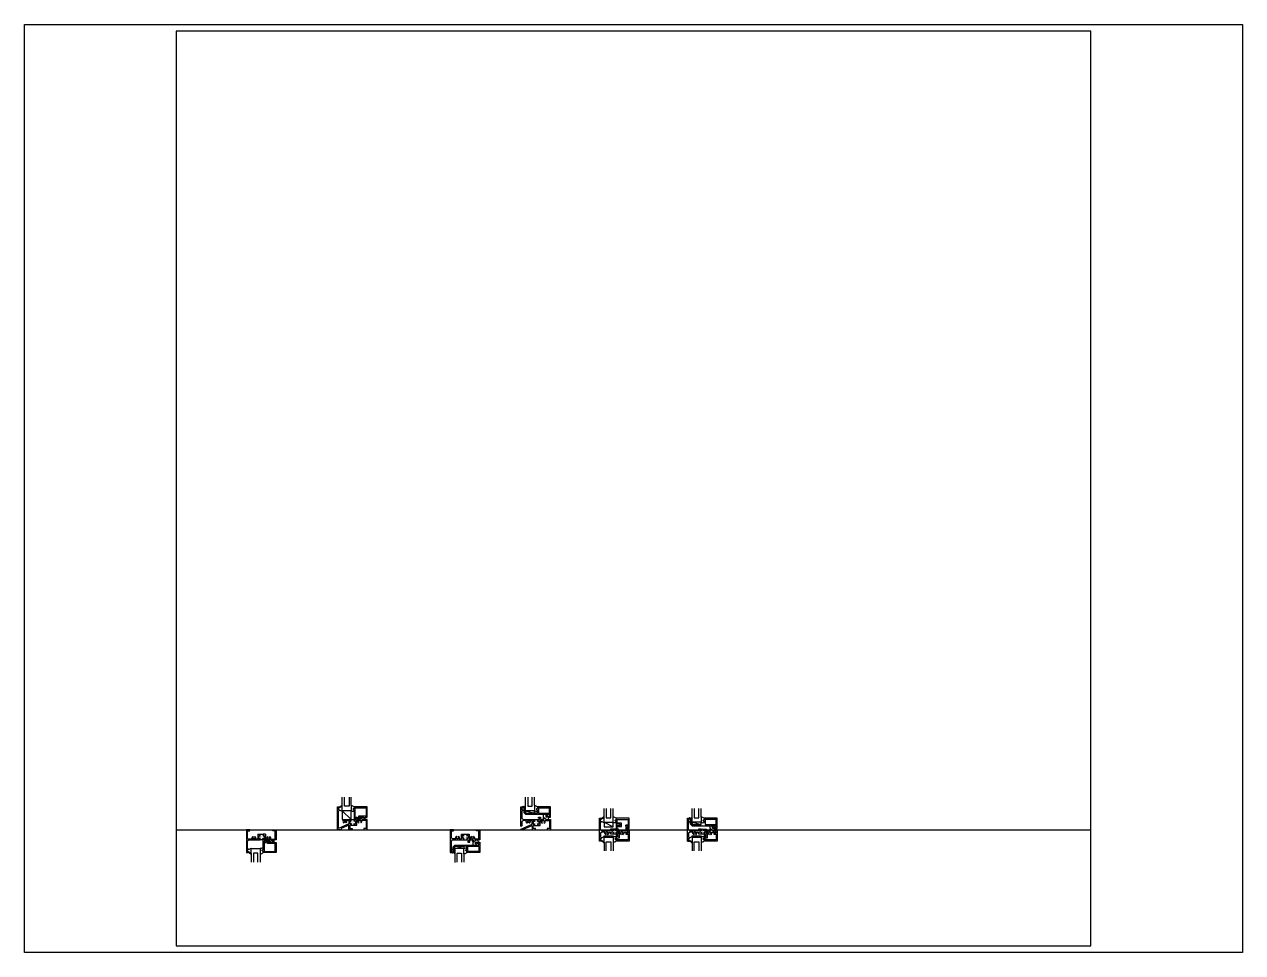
# Paper-space layout 'Layout1' of a CAD drawing. Header units: inches. Extents: x 1.05 to 9.45, y 0.8 to 7.2.
# The model-space entities are those that its viewports show. They can reach past a viewport. Long polylines and large blocks are cut down to what shows.
import ezdxf

# ---------------------------------------------------------------- set-up
doc = ezdxf.new("R2010")
doc.units = ezdxf.units.IN
doc.header["$MEASUREMENT"] = 0
for name, color, linetype in [('FINE', 70, 'Continuous'), ('HATCH', 170, 'Continuous'), ('MED', 32, 'Continuous'), ('THIN', 151, 'Continuous')]:
    doc.layers.add(name, color=color, linetype=linetype)

# ---------------------------------------------------------------- blocks, each defined once
blk = doc.blocks.new('*X1')
at = {"color": 0}
for p, q in [((1.91, 1.91), (1.91, 1.91)), ((1.94, 1.73), (1.94, 1.73)), ((2.02, 1.87), (2.02, 1.87)), ((2.05, 2.05), (2.05, 2.05)), ((2.09, 1.94), (2.09, 1.94)), ((2.12, 1.7), (2.12, 1.7)), ((2.16, 1.8), (2.16, 1.8)), ((2.19, 2.12), (2.19, 2.12)), ((2.19, 1.98), (2.19, 1.98)), ((2.23, 1.87), (2.23, 1.87)), ((2.26, 1.63), (2.26, 1.63)), ((2.3, 2.09), (2.3, 2.09)), ((2.3, 1.52), (2.3, 1.52)), ((2.33, 1.77), (2.33, 1.77))]:
    blk.add_line(p, q, dxfattribs=at)
blk = doc.blocks.new('AecDtl_8521B')
at = {"layer": 'FINE'}
for p, q in [((0.75, -0.83), (0.69, -0.74)), ((0.81, -1.03), (0.81, -1.03)), ((0.88, -0.83), (0.94, -0.74)), ((2.41, -1.22), (2.51, -1.35)), ((2.44, -1.03), (2.44, -1.03)), ((2.51, -1.35), (2.81, -1.12)), ((2.88, -1.12), (2.81, -1.12)), ((0.19, -2.19), (0.09, -2.16))]:
    blk.add_line(p, q, dxfattribs=at)
for points in [[(1.81, -1.12), (1.5, -1.12), (1.5, -0.93), (1.34, -1.01), (1.34, -0.62), (1.5, -0.69), (1.5, -0.5), (1.81, -0.5), (1.81, -0.69), (1.97, -0.62), (1.97, -1.01), (1.81, -0.93)], [(2.03, -1.12), (1.81, -1.12), (1.81, -0.93)], [(2.03, -1.12), (2.03, -1.25), (1.94, -1.25), (1.94, -1.38)], [(2.16, -1.38), (2.16, -1.12), (2.5, -1.12), (2.5, -1.22), (2.41, -1.22)], [(2.41, -1.38), (2.88, -1.38), (2.88, -1.12)], [(2.41, -1.22), (2.41, -1.38)], [(0.19, -2.38), (0.09, -2.41), (0.09, -2.16)]]:
    blk.add_lwpolyline(points, dxfattribs=at)
for points in [[(2.31, -0.74), (2.37, -0.83, 3.171595), (2.5, -0.83), (2.56, -0.74)], [(1.81, -2.5), (1.81, -2.31), (1.75, -2.31, -1), (1.75, -2.19), (1.81, -2.19), (1.81, -2.05)]]:
    blk.add_lwpolyline(points, format="xyb", dxfattribs=at)
for centre, radius, start, end in [((0.81, -0.92), 0.219, 125, 210), ((0.81, -0.92), 0.109, 125, 55), ((0.81, -0.92), 0.219, 330, 55), ((2.44, -0.92), 0.219, 125, 210), ((2.44, -0.92), 0.219, 330, 55), ((0.58, -2.69), 0.634, 97.4511, 128.4896), ((0.58, -1.88), 0.634, 231.5104, 262.5489), ((1.67, -2.4), 0.374, 66.8645, 116.2554)]:
    blk.add_arc(centre, radius, start, end, dxfattribs=at)
at = {"layer": 'MED'}
for p, q in [((3.25, 0), (3.25, -1.12)), ((0.5, -2.6), (0.5, -2.73)), ((1.5, -2.64), (1.5, -3.56)), ((3.25, -1.38), (3.25, -2.5)), ((0.5, -2.73), (0.5, -3.56))]:
    blk.add_line(p, q, dxfattribs=at)
for points in [[(3.25, 0), (3.25, -1.12), (3, -1.12)], [(0, 0), (0, -2.5), (0.19, -2.5)], [(3, -1.12), (3, -1.38), (3.25, -1.38), (3.25, -2.5), (1.81, -2.5)], [(0.5, -2.6), (0.5, -2.06), (1.5, -2.06), (1.5, -2.64)], [(1.25, -3.56), (1.25, -2.56), (0.75, -2.56), (0.75, -3.56)]]:
    blk.add_lwpolyline(points, dxfattribs=at)
for centre, radius, start, end in [((0.03, -3.04), 0.566, 34.2742, 74.101), ((1.44, -2.08), 0.555, 275.729, 311.5287)]:
    blk.add_arc(centre, radius, start, end, dxfattribs=at)
at = {"layer": 'THIN'}
for p, q in [((1.22, -1.03), (1, -1.03)), ((1.22, -0.5), (1.5, -0.5)), ((1.22, -0.5), (1.22, -1.03)), ((2.09, -0.5), (1.81, -0.5)), ((1.81, -2.05), (1.81, -1.12)), ((2.09, -0.5), (2.09, -1.03)), ((2.09, -1.03), (2.25, -1.03)), ((1.94, -1.38), (2.16, -1.38))]:
    blk.add_line(p, q, dxfattribs=at)
for points in [[(2.63, -1.03), (3.12, -1.03), (3.12, -0.13), (2.88, -0.13), (2.88, 0), (3.25, 0)], [(0.62, -1.03), (0.12, -1.03), (0.12, -0.13), (0.37, -0.13), (0.37, 0), (0, 0)], [(0.19, -2.19), (0.19, -2.07), (0.12, -2.07), (0.12, -1.25), (0.25, -1.12), (1.5, -1.12)], [(1.94, -1.38), (1.94, -2.38), (3.12, -2.38), (3.12, -1.5), (2.28, -1.5), (2.28, -1.12)]]:
    blk.add_lwpolyline(points, dxfattribs=at)
at = {"layer": 'HATCH', "xscale": -1, "rotation": 180}
blk.add_blockref('*X1', (-0.5, 1), dxfattribs=at)
blk = doc.blocks.new('*X3')
at = {"color": 0}
for p, q in [((1.91, 1.91), (1.91, 1.91)), ((1.94, 1.73), (1.94, 1.73)), ((2.02, 1.87), (2.02, 1.87)), ((2.05, 2.05), (2.05, 2.05)), ((2.09, 1.94), (2.09, 1.94)), ((2.12, 1.7), (2.12, 1.7)), ((2.16, 1.8), (2.16, 1.8)), ((2.19, 2.12), (2.19, 2.12)), ((2.19, 1.98), (2.19, 1.98)), ((2.23, 1.87), (2.23, 1.87)), ((2.26, 1.63), (2.26, 1.63)), ((2.3, 2.09), (2.3, 2.09)), ((2.3, 1.52), (2.3, 1.52)), ((2.33, 1.77), (2.33, 1.77))]:
    blk.add_line(p, q, dxfattribs=at)
blk = doc.blocks.new('AecDtl_8521C')
at = {"layer": 'FINE'}
for p, q in [((0.19, 2.19), (0.09, 2.16)), ((0.5, 2.06), (1.5, 1.12)), ((1.81, 2.31), (1.75, 2.31)), ((1.75, 2.19), (1.81, 2.19)), ((1.81, 2.5), (1.81, 2.31)), ((1.81, 2.19), (1.81, 2.05)), ((1.81, 2.05), (1.81, 1.12)), ((2.41, 1.22), (2.51, 1.35)), ((2.51, 1.35), (2.81, 1.12)), ((0.75, 0.83), (0.69, 0.74)), ((0.81, 1.03), (0.81, 1.03)), ((0.88, 0.83), (0.94, 0.74)), ((1.5, 0.93), (1.34, 1.01)), ((1.34, 1.01), (1.34, 0.62)), ((1.5, 0.69), (1.34, 0.62)), ((1.5, 1.12), (1.81, 1.12)), ((1.5, 0.93), (1.5, 1.12)), ((1.5, 0.5), (1.81, 0.5)), ((1.81, 0.93), (1.97, 1.01)), ((1.81, 0.5), (1.81, 0.69)), ((1.81, 0.69), (1.97, 0.62)), ((1.97, 1.01), (1.97, 0.62)), ((2.44, 1.03), (2.44, 1.03)), ((2.88, 1.12), (2.81, 1.12))]:
    blk.add_line(p, q, dxfattribs=at)
for points in [[(0.19, 2.38), (0.09, 2.41), (0.09, 2.16)], [(2.03, 1.12), (2.03, 1.25), (1.94, 1.25), (1.94, 1.38)], [(2.16, 1.38), (2.16, 1.12), (2.5, 1.12), (2.5, 1.22), (2.41, 1.22), (2.41, 1.38)], [(2.41, 1.38), (2.88, 1.38), (2.88, 1.12)], [(1.5, 0.69), (1.5, 0.5)], [(2.03, 1.12), (1.81, 1.12)], [(1.81, 1.12), (1.81, 0.93)]]:
    blk.add_lwpolyline(points, dxfattribs=at)
blk.add_lwpolyline([(2.31, 0.74), (2.37, 0.83, -3.171595), (2.5, 0.83), (2.56, 0.74)], format="xyb", dxfattribs=at)
for centre, radius, start, end in [((0.58, 1.88), 0.634, 97.4511, 128.4896), ((0.58, 2.69), 0.634, 231.5104, 262.5489), ((1.67, 2.4), 0.374, 243.7446, 293.1355), ((1.75, 2.25), 0.0625, 90, 270), ((0.81, 0.92), 0.219, 150, 235), ((0.81, 0.92), 0.109, 305, 235), ((0.81, 0.92), 0.219, 305, 30), ((2.44, 0.92), 0.219, 150, 235), ((2.44, 0.92), 0.219, 305, 30)]:
    blk.add_arc(centre, radius, start, end, dxfattribs=at)
at = {"layer": 'MED'}
for p, q in [((0.5, 2.73), (0.5, 3.56)), ((1.5, 2.64), (1.5, 3.56)), ((0.5, 2.06), (0.5, 1.12)), ((1.5, 1.12), (1.5, 2.06)), ((3.25, 1.38), (3.25, 2.5)), ((0.5, 1.12), (0.62, 1.12)), ((0.62, 1.12), (1.5, 1.12)), ((3.25, 0), (3.25, 1.12))]:
    blk.add_line(p, q, dxfattribs=at)
for points in [[(1.5, 2.64), (1.5, 2.06), (0.5, 2.06), (0.5, 2.6), (0.5, 2.73)], [(1.25, 3.56), (1.25, 2.56), (0.75, 2.56), (0.75, 3.56)], [(0, 0), (0, 2.5), (0.19, 2.5)], [(3, 1.12), (3, 1.38), (3.25, 1.38), (3.25, 2.5), (1.81, 2.5)], [(3.25, 0), (3.25, 1.12), (3, 1.12)]]:
    blk.add_lwpolyline(points, dxfattribs=at)
for centre, radius, start, end in [((0.03, 3.04), 0.566, 285.899, 325.7258), ((1.44, 2.08), 0.555, 48.4713, 84.271)]:
    blk.add_arc(centre, radius, start, end, dxfattribs=at)
at = {"layer": 'THIN'}
for p, q in [((0.19, 2.07), (0.12, 2.07)), ((0.12, 0.15), (0.12, 2.07)), ((0.19, 2.07), (0.19, 2.19)), ((1.94, 1.38), (2.16, 1.38)), ((1.22, 0.64), (0.12, 0.15)), ((0.62, 1.03), (0.62, 1.12)), ((1, 1.03), (1.22, 1.03)), ((1.22, 1.03), (1.22, 0.64))]:
    blk.add_line(p, q, dxfattribs=at)
for points in [[(1.94, 1.38), (1.94, 2.38), (3.12, 2.38), (3.12, 1.5), (2.28, 1.5), (2.28, 1.12)], [(1.5, 0.5), (1.34, 0.5), (1.34, 0.12), (1.59, 0.12), (1.59, 0), (1.22, 0), (1.22, 0.5), (0.38, 0.12), (0.38, 0), (0, 0)], [(1.81, 0.5), (2.09, 0.5), (2.09, 1.03), (2.25, 1.03)], [(2.63, 1.03), (3.12, 1.03), (3.12, 0.12), (2.88, 0.12), (2.88, 0), (3.25, 0)]]:
    blk.add_lwpolyline(points, dxfattribs=at)
at = {"layer": 'HATCH'}
blk.add_blockref('*X3', (-0.5, -1), dxfattribs=at)
blk = doc.blocks.new('*X7')
at = {"color": 0}
for p, q in [((1.91, 1.91), (1.91, 1.91)), ((1.94, 1.73), (1.94, 1.73)), ((2.02, 1.87), (2.02, 1.87)), ((2.05, 2.05), (2.05, 2.05)), ((2.09, 1.94), (2.09, 1.94)), ((2.12, 1.7), (2.12, 1.7)), ((2.16, 1.8), (2.16, 1.8)), ((2.19, 2.12), (2.19, 2.12)), ((2.19, 1.98), (2.19, 1.98)), ((2.23, 1.87), (2.23, 1.87)), ((2.26, 1.63), (2.26, 1.63)), ((2.3, 2.09), (2.3, 2.09)), ((2.3, 1.52), (2.3, 1.52)), ((2.33, 1.77), (2.33, 1.77))]:
    blk.add_line(p, q, dxfattribs=at)
blk = doc.blocks.new('AecDtl_8521E')
at = {"layer": 'FINE'}
for p, q in [((0.41, 1.91), (0.41, 2.5)), ((0.5, 1.81), (0.41, 1.91)), ((0.5, 2.06), (1.5, 1.81)), ((2.41, 1.22), (2.51, 1.35)), ((0.81, 1), (0.81, 1)), ((2.44, 1), (2.44, 1))]:
    blk.add_line(p, q, dxfattribs=at)
for points in [[(0.19, 2.5), (0.19, 2.37), (0.09, 2.41), (0.09, 2.16), (0.19, 2.19)], [(1.94, 1.25), (1.94, 1.37), (2.16, 1.37), (2.16, 1.12)], [(3.02, 1.37), (2.75, 1.37), (2.75, 1.59), (2.88, 1.59), (2.88, 1.5), (3.12, 1.5)], [(1.5, 1.12), (1.5, 0.9), (1.34, 0.97), (1.34, 0.58), (1.5, 0.66), (1.5, 0.47)], [(1.81, 1.12), (1.81, 0.9), (1.97, 0.97), (1.97, 0.58), (1.81, 0.66), (1.81, 0.47)], [(2.03, 1.25), (1.94, 1.25)], [(2.03, 1.12), (2.03, 1.25)], [(2.5, 1.22), (2.41, 1.22)]]:
    blk.add_lwpolyline(points, dxfattribs=at)
for points in [[(1.81, 2.5), (1.81, 2.31), (1.75, 2.31, 1), (1.75, 2.19), (1.81, 2.19), (1.81, 2.05), (1.81, 1.81), (1.5, 1.81)], [(2.51, 1.35, -0.330113), (2.48, 1.41), (2.48, 1.65, -0.219221), (2.52, 1.69)], [(1, 1, -0.38217), (0.94, 0.71), (0.88, 0.8, 3.171595), (0.75, 0.8), (0.69, 0.71, -0.388879), (0.62, 1)], [(2.25, 1, 0.388879), (2.31, 0.71), (2.37, 0.8, -3.171595), (2.5, 0.8), (2.56, 0.71, 0.388879), (2.63, 1)]]:
    blk.add_lwpolyline(points, format="xyb", dxfattribs=at)
for centre, radius, start, end in [((0.25, 2.19), 0.0625, 180.6703, 357.5127), ((1.67, 2.4), 0.374, 243.7446, 293.1355)]:
    blk.add_arc(centre, radius, start, end, dxfattribs=at)
at = {"layer": 'MED'}
for points in [[(0.31, 2.5), (0.41, 2.5, -0.261864), (0.5, 2.6), (0.5, 3.57)], [(3.03, 1.18), (3.05, 1.32, 0.286135), (3.02, 1.37), (3.25, 1.37), (3.25, 2.5), (1.81, 2.5, 0.157489), (1.5, 2.64), (1.5, 3.56)]]:
    blk.add_lwpolyline(points, format="xyb", dxfattribs=at)
for points in [[(0.75, 3.56), (0.75, 2.56), (1.25, 2.56), (1.25, 3.56)], [(0, 0.35), (0, 2.5), (0.19, 2.5)], [(1.5, 2.64), (1.5, 2.06), (0.5, 2.06), (0.5, 2.6)], [(0.5, 2.06), (0.5, 1.81), (1.5, 1.81), (1.5, 2.06)], [(0, 0.08), (0, 0)], [(3, 1.12), (3.25, 1.12), (3.25, 0), (3.25, 1.12)]]:
    blk.add_lwpolyline(points, dxfattribs=at)
for centre, radius, start, end in [((0.25, 2.5), 0.0625, 2.4873, 179.3297), ((2.98, 1.18), 0.055, 290.9635, 8.3384)]:
    blk.add_arc(centre, radius, start, end, dxfattribs=at)
at = {"layer": 'THIN'}
for points in [[(0.19, 2.19), (0.19, 2.07), (0.12, 2.07), (0.12, 1.25), (0.25, 1.12), (2.03, 1.12)], [(0.31, 2.5), (0.31, 1.87), (0.5, 1.69), (3.12, 1.69), (3.12, 1.5)], [(2.51, 1.35), (2.81, 1.12), (3, 1.12)], [(0.62, 1), (0.25, 1), (0.12, 0.88), (0.12, 0.41), (0, 0.35)], [(0, 0.08), (1.22, 0.6), (1.22, 1), (1, 1)], [(2.16, 1.12), (2.5, 1.12), (2.5, 1.22)], [(2.63, 1), (3.12, 1), (3.12, 0.12), (2.88, 0.12), (2.88, 0), (3.25, 0)]]:
    blk.add_lwpolyline(points, dxfattribs=at)
blk.add_lwpolyline([(3.12, 2.37), (1.94, 2.37), (1.94, 1.81), (3.12, 1.81)], close=True, dxfattribs=at)
blk.add_lwpolyline([(0, 0), (0.12, 0), (1.22, 0.47), (1.22, 0), (1.59, 0), (1.59, 0.12), (1.34, 0.12), (1.34, 0.47), (2.09, 0.47), (2.09, 1), (2.25, 1, 0.388879)], format="xyb", dxfattribs=at)
at = {"layer": 'HATCH'}
blk.add_blockref('*X7', (-0.5, -1), dxfattribs=at)
blk = doc.blocks.new('*X9')
at = {"color": 0}
for p, q in [((-0.42, 1.59), (-0.42, 1.59)), ((-0.42, 1.45), (-0.42, 1.45)), ((-0.41, 1.54), (-0.41, 1.54)), ((-0.39, 1.66), (-0.39, 1.66)), ((-0.39, 1.45), (-0.39, 1.45)), ((-0.35, 1.52), (-0.35, 1.52)), ((-0.34, 1.61), (-0.34, 1.61)), ((-0.32, 1.56), (-0.32, 1.56)), ((-0.3, 1.71), (-0.3, 1.71)), ((-0.28, 1.87), (-0.28, 1.87)), ((-0.28, 1.48), (-0.28, 1.48)), ((-0.27, 1.71), (-0.27, 1.71)), ((-0.27, 1.64), (-0.27, 1.64)), ((-0.27, 1.57), (-0.27, 1.57)), ((-0.25, 1.52), (-0.25, 1.52)), ((-0.23, 1.89), (-0.23, 1.89)), ((-0.23, 1.82), (-0.23, 1.82)), ((-0.23, 1.4), (-0.23, 1.4)), ((-0.21, 1.73), (-0.21, 1.73)), ((-0.21, 1.63), (-0.21, 1.63)), ((-0.21, 1.34), (-0.21, 1.34)), ((-0.19, 1.47), (-0.19, 1.47)), ((-0.16, 1.89), (-0.16, 1.89)), ((-0.14, 1.8), (-0.14, 1.8)), ((-0.14, 1.63), (-0.14, 1.63)), ((-0.14, 1.41), (-0.14, 1.41)), ((-0.12, 1.68), (-0.12, 1.68)), ((-0.12, 1.36), (-0.12, 1.36)), ((-0.11, 1.8), (-0.11, 1.8)), ((-0.11, 1.52), (-0.11, 1.52)), ((-0.09, 1.89), (-0.09, 1.89)), ((-0.09, 1.68), (-0.09, 1.68)), ((-0.09, 1.57), (-0.09, 1.57)), ((-0.07, 1.52), (-0.07, 1.52)), ((-0.07, 1.45), (-0.07, 1.45)), ((-0.07, 1.38), (-0.07, 1.38)), ((-0.04, 1.7), (-0.04, 1.7)), ((-0.04, 1.63), (-0.04, 1.63)), ((-0.02, 1.54), (-0.02, 1.54)), ((-0.02, 1.43), (-0.02, 1.43)), ((0.04, 1.7), (0.04, 1.7)), ((0.05, 1.61), (0.05, 1.61)), ((0.05, 1.43), (0.05, 1.43)), ((-0.28, 1.31), (-0.28, 1.31)), ((-0.16, 1.33), (-0.16, 1.33)), ((-0.09, 1.29), (-0.09, 1.29)), ((-0.05, 1.33), (-0.05, 1.33))]:
    blk.add_line(p, q, dxfattribs=at)
blk = doc.blocks.new('AecDtl_8521F')
at = {"layer": 'FINE'}
for p, q in [((-2.75, 0.81), (-1.75, 0.31)), ((-1.75, -0.13), (-1.75, 0.06)), ((-1.44, -0.13), (-1.44, 0.06)), ((-2.44, -0.25), (-2.44, -0.25)), ((-1.91, -0.05), (-1.91, -0.32)), ((-1.75, -0.13), (-1.91, -0.05)), ((-1.75, -0.25), (-1.91, -0.32)), ((-1.75, -0.25), (-1.75, -0.44)), ((-1.44, -0.13), (-1.28, -0.05)), ((-1.44, -0.25), (-1.44, -0.44)), ((-1.44, -0.25), (-1.28, -0.32)), ((-1.28, -0.05), (-1.28, -0.32)), ((-0.81, -0.25), (-0.81, -0.25))]:
    blk.add_line(p, q, dxfattribs=at)
for points in [[(-3.06, 1.12), (-3.16, 1.16), (-3.16, 0.91), (-3.06, 0.94)], [(-1.31, 0.36), (-1.31, 0.48), (-1, 0.48), (-1, 0.61), (-1.44, 0.61)], [(-0.25, 0.13), (-0.25, 0.25), (-0.13, 0.25), (-0.13, 0.38), (-0.38, 0.38), (-0.38, 0.5)], [(-3.06, -1.12), (-3.16, -1.16), (-3.16, -0.91), (-3.06, -0.94)], [(-1.16, -0.44), (-1.31, -0.44), (-1.31, -0.62), (-1.2, -0.62), (-1.2, -0.75), (-1.44, -0.75)], [(-0.25, -0.13), (-0.25, -0.25), (-0.13, -0.25), (-0.13, -0.38), (-0.38, -0.38), (-0.38, -0.5)]]:
    blk.add_lwpolyline(points, dxfattribs=at)
for points in [[(-1.44, 1.06), (-1.5, 1.06, 1), (-1.5, 0.94), (-1.44, 0.94)], [(-2.25, -0.25, -0.388879), (-2.31, -0.54), (-2.37, -0.45, 3.171595), (-2.5, -0.45), (-2.56, -0.54, -0.388879), (-2.63, -0.25)], [(-1.44, -0.94), (-1.44, -0.94), (-1.44, -0.94), (-1.5, -0.94, 1), (-1.5, -1.06), (-1.44, -1.06)], [(-0.62, -0.25, -0.388879), (-0.69, -0.54), (-0.75, -0.45, 3.171595), (-0.88, -0.45), (-0.94, -0.54, -0.388879), (-1, -0.25)]]:
    blk.add_lwpolyline(points, format="xyb", dxfattribs=at)
for centre, radius, start, end in [((-2.67, 0.63), 0.634, 97.4511, 128.4896), ((-2.67, 1.44), 0.634, 231.5104, 262.5489), ((-1.58, 1.15), 0.374, 243.7446, 293.1355), ((-2.67, -1.44), 0.634, 97.4511, 128.4896), ((-2.67, -0.63), 0.634, 231.5104, 262.5489), ((-1.58, -1.15), 0.374, 66.8645, 116.2554)]:
    blk.add_arc(centre, radius, start, end, dxfattribs=at)
at = {"layer": 'MED'}
for p, q in [((-2.75, 1.35), (-2.75, 1.48)), ((-2.75, 0.81), (-2.75, 1.35)), ((-1.75, 0.81), (-1.75, 1.39)), ((-2.75, 0.81), (-1.75, 0.81)), ((-0.25, -0.13), (-0.25, 0.13)), ((-2.75, -1.35), (-2.75, -2.31)), ((-2.75, -1.35), (-2.75, -1.48))]:
    blk.add_line(p, q, dxfattribs=at)
for points in [[(-2.75, -1.48, 0.175548), (-3.06, -1.25), (-3.25, -1.25), (-3.25, 1.25), (-3.06, 1.25, 0.175548), (-2.75, 1.48), (-2.75, 2.31)], [(-0.25, 0.13), (0, 0.13), (0, 1.25), (-1.44, 1.25, 0.157489), (-1.75, 1.39), (-1.75, 2.31)], [(-1.44, -1.25, -0.157489), (-1.75, -1.39), (-1.75, -2.31)]]:
    blk.add_lwpolyline(points, format="xyb", dxfattribs=at)
for points in [[(-2.5, 2.31), (-2.5, 1.31), (-2, 1.31), (-2, 2.31)], [(-2.75, 0.81), (-2.75, 0.31), (-1.75, 0.31), (-1.75, 0.81)], [(-2.75, -0.81), (-2.75, -0.66), (-1.75, -0.66), (-1.75, -0.81)], [(-2.75, -1.35), (-2.75, -0.81), (-1.75, -0.81), (-1.75, -1.39)], [(-2.5, -2.31), (-2.5, -1.31), (-2, -1.31), (-2, -2.31)], [(-0.25, -0.13), (0, -0.13), (0, -1.25), (-1.44, -1.25)]]:
    blk.add_lwpolyline(points, dxfattribs=at)
at = {"layer": 'THIN'}
for points in [[(-1.44, 0.94), (-1.44, 0.8), (-1.44, 0.61), (-1.44, 0.06), (-2.03, 0.06), (-2.03, -0.13), (-3, -0.13), (-3.13, 0), (-3.13, 0.82), (-3.06, 0.82), (-3.06, 0.94)], [(-1.44, 1.25), (-1.44, 1.06)], [(-0.38, 0.38), (-0.38, -0.13), (-1.16, -0.13), (-1.16, 0.06), (-1.31, 0.06), (-1.31, 0.36), (-0.86, 0.36), (-0.86, 0.73), (-1.31, 0.73), (-1.31, 1.12), (-0.13, 1.12), (-0.13, 0.5), (-0.38, 0.5)], [(-2.63, -0.25), (-3, -0.25), (-3.13, -0.38), (-3.13, -0.82), (-3.06, -0.82), (-3.06, -0.94)], [(-2.25, -0.25), (-2.03, -0.25), (-2.03, -0.44), (-1.44, -0.44), (-1.44, -0.94)], [(-1.44, -1.06), (-1.44, -1.25)], [(-0.38, -0.5), (-0.13, -0.5), (-0.13, -1.12), (-1.31, -1.12), (-1.31, -0.87), (-1.06, -0.87), (-1.06, -0.5), (-1.31, -0.5)], [(-1, -0.25), (-1.16, -0.25), (-1.16, -0.44)], [(-0.62, -0.25), (-0.38, -0.25), (-0.38, -0.38)]]:
    blk.add_lwpolyline(points, dxfattribs=at)
at = {"layer": 'HATCH', "rotation": 89.99999999999999}
blk.add_blockref('*X9', (0, 0), dxfattribs=at)
blk = doc.blocks.new('*X11')
at = {"color": 0}
for p, q in [((-0.42, 1.59), (-0.42, 1.59)), ((-0.42, 1.45), (-0.42, 1.45)), ((-0.41, 1.54), (-0.41, 1.54)), ((-0.39, 1.66), (-0.39, 1.66)), ((-0.39, 1.45), (-0.39, 1.45)), ((-0.35, 1.52), (-0.35, 1.52)), ((-0.34, 1.61), (-0.34, 1.61)), ((-0.32, 1.56), (-0.32, 1.56)), ((-0.3, 1.71), (-0.3, 1.71)), ((-0.28, 1.87), (-0.28, 1.87)), ((-0.28, 1.48), (-0.28, 1.48)), ((-0.27, 1.71), (-0.27, 1.71)), ((-0.27, 1.64), (-0.27, 1.64)), ((-0.27, 1.57), (-0.27, 1.57)), ((-0.25, 1.52), (-0.25, 1.52)), ((-0.23, 1.89), (-0.23, 1.89)), ((-0.23, 1.82), (-0.23, 1.82)), ((-0.23, 1.4), (-0.23, 1.4)), ((-0.21, 1.73), (-0.21, 1.73)), ((-0.21, 1.63), (-0.21, 1.63)), ((-0.21, 1.34), (-0.21, 1.34)), ((-0.19, 1.47), (-0.19, 1.47)), ((-0.16, 1.89), (-0.16, 1.89)), ((-0.14, 1.8), (-0.14, 1.8)), ((-0.14, 1.63), (-0.14, 1.63)), ((-0.14, 1.41), (-0.14, 1.41)), ((-0.12, 1.68), (-0.12, 1.68)), ((-0.12, 1.36), (-0.12, 1.36)), ((-0.11, 1.8), (-0.11, 1.8)), ((-0.11, 1.52), (-0.11, 1.52)), ((-0.09, 1.89), (-0.09, 1.89)), ((-0.09, 1.68), (-0.09, 1.68)), ((-0.09, 1.57), (-0.09, 1.57)), ((-0.07, 1.52), (-0.07, 1.52)), ((-0.07, 1.45), (-0.07, 1.45)), ((-0.07, 1.38), (-0.07, 1.38)), ((-0.04, 1.7), (-0.04, 1.7)), ((-0.04, 1.63), (-0.04, 1.63)), ((-0.02, 1.54), (-0.02, 1.54)), ((-0.02, 1.43), (-0.02, 1.43)), ((0.04, 1.7), (0.04, 1.7)), ((0.05, 1.61), (0.05, 1.61)), ((0.05, 1.43), (0.05, 1.43)), ((-0.28, 1.31), (-0.28, 1.31)), ((-0.16, 1.33), (-0.16, 1.33)), ((-0.09, 1.29), (-0.09, 1.29)), ((-0.05, 1.33), (-0.05, 1.33))]:
    blk.add_line(p, q, dxfattribs=at)
blk = doc.blocks.new('AecDtl_8521G')
at = {"layer": 'FINE'}
for p, q in [((-2.75, 0.81), (-1.75, 0.56)), ((-1.75, -0.13), (-1.75, 0.06)), ((-1.44, -0.13), (-1.44, 0.06)), ((-0.77, 0.16), (-0.77, 0.44)), ((-0.74, 0.1), (-0.44, -0.13)), ((-2.5, -0.45), (-2.56, -0.54)), ((-2.37, -0.45), (-2.31, -0.54)), ((-1.91, -0.05), (-1.91, -0.32)), ((-1.75, -0.13), (-1.91, -0.05)), ((-1.75, -0.25), (-1.91, -0.32)), ((-1.75, -0.25), (-1.75, -0.44)), ((-1.44, -0.13), (-1.28, -0.05)), ((-1.44, -0.25), (-1.44, -0.44)), ((-1.44, -0.25), (-1.28, -0.32)), ((-1.28, -0.05), (-1.28, -0.32)), ((-0.88, -0.45), (-0.94, -0.54)), ((-0.75, -0.45), (-0.69, -0.54))]:
    blk.add_line(p, q, dxfattribs=at)
for points in [[(-3.06, 1.12), (-3.16, 1.16), (-3.16, 0.91), (-3.06, 0.94)], [(-2.75, 0.56), (-2.84, 0.66), (-2.84, 1.25)], [(-1.44, 1.25), (-1.44, 1.06)], [(-0.75, -0.13), (-0.75, -0.03), (-0.84, -0.03), (-0.74, 0.1)], [(-0.23, 0.12), (-0.5, 0.12), (-0.5, 0.34), (-0.38, 0.34), (-0.38, 0.25), (-0.13, 0.25), (-0.13, 0.44)], [(-3.06, -1.12), (-3.16, -1.16), (-3.16, -0.91), (-3.06, -0.94)], [(-1.44, -0.75), (-1.2, -0.75), (-1.2, -0.62), (-1.31, -0.62), (-1.31, -0.44), (-1.16, -0.44)], [(-0.25, -0.13), (-0.25, -0.25), (-0.13, -0.25), (-0.13, -0.38), (-0.38, -0.38), (-0.38, -0.5)]]:
    blk.add_lwpolyline(points, dxfattribs=at)
for points in [[(-1.75, 0.81, 0.218908), (-1.44, 0.8), (-1.44, 0.94)], [(-1.44, 1.06), (-1.5, 1.06, 1), (-1.5, 0.94), (-1.44, 0.94)], [(-2.56, -0.54, -0.388879), (-2.63, -0.25)], [(-2.31, -0.54, 0.388879), (-2.25, -0.25)], [(-1.44, -0.94), (-1.44, -0.94), (-1.44, -0.94), (-1.5, -0.94, 1), (-1.5, -1.06), (-1.44, -1.06)], [(-0.94, -0.54, -0.388879), (-1, -0.25)], [(-0.69, -0.54, 0.388879), (-0.62, -0.25)]]:
    blk.add_lwpolyline(points, format="xyb", dxfattribs=at)
for centre, radius, start, end in [((-3, 0.94), 0.0625, 180.6703, 357.5127), ((-0.72, 0.15), 0.0532, 171.9776, 245.0525), ((-2.67, -1.44), 0.634, 97.4511, 128.4896), ((-2.67, -0.63), 0.634, 231.5104, 262.5489), ((-2.44, -0.36), 0.109, 305, 235), ((-1.58, -1.15), 0.374, 66.8645, 116.2554), ((-0.81, -0.36), 0.109, 305, 235)]:
    blk.add_arc(centre, radius, start, end, dxfattribs=at)
at = {"layer": 'MED'}
for p, q in [((-3.25, -1.25), (-3.25, 1.25)), ((-3.25, 1.25), (-3.06, 1.25)), ((-0.25, -0.13), (-0.25, 0.12)), ((-3.25, -1.25), (-3.06, -1.25)), ((-2.75, -0.81), (-1.75, -0.81)), ((-2.75, -0.81), (-2.75, -1.35)), ((-1.75, -0.81), (-1.75, -1.39)), ((-2.75, -1.35), (-2.75, -1.48))]:
    blk.add_line(p, q, dxfattribs=at)
for points in [[(-2.94, 1.25), (-2.84, 1.25, -0.261864), (-2.75, 1.35), (-2.75, 2.32)], [(-0.23, 0.12), (0, 0.12), (0, 1.25), (-1.44, 1.25, 0.157489), (-1.75, 1.39), (-1.75, 2.31)], [(-0.25, -0.13), (0, -0.13), (0, -1.25), (-1.44, -1.25, -0.157489), (-1.75, -1.39), (-1.75, -2.31)]]:
    blk.add_lwpolyline(points, format="xyb", dxfattribs=at)
for points in [[(-1.75, 1.39), (-1.75, 0.81), (-2.75, 0.81), (-2.75, 1.35)], [(-2.5, 2.31), (-2.5, 1.31), (-2, 1.31), (-2, 2.31)], [(-2.75, 0.81), (-2.75, 0.56), (-1.75, 0.56), (-1.75, 0.81)], [(-2.75, -0.81), (-2.75, -0.66), (-1.75, -0.66), (-1.75, -0.81)], [(-2.5, -2.31), (-2.5, -1.31), (-2, -1.31), (-2, -2.31)], [(-2.75, -1.35), (-2.75, -2.31)]]:
    blk.add_lwpolyline(points, dxfattribs=at)
for centre, radius, start, end in [((-3, 1.25), 0.0625, 2.4873, 179.3297), ((-3.22, -1.79), 0.566, 34.2742, 74.101)]:
    blk.add_arc(centre, radius, start, end, dxfattribs=at)
at = {"layer": 'THIN'}
for p, q in [((-3.06, 1.12), (-3.06, 1.25)), ((-1.75, 0.06), (-1.44, 0.06)), ((-1.44, 0.06), (-1.16, 0.06)), ((-1.16, 0.06), (-1.16, -0.13)), ((-1.16, -0.13), (-0.75, -0.13)), ((-0.44, -0.13), (-0.25, -0.13))]:
    blk.add_line(p, q, dxfattribs=at)
for points in [[(-1.75, 0.06), (-2.03, 0.06), (-2.03, -0.13), (-3, -0.13), (-3.13, 0), (-3.13, 0.82), (-3.06, 0.82), (-3.06, 0.94)], [(-2.94, 1.25), (-2.94, 0.63), (-2.75, 0.44), (-0.13, 0.44)], [(-2.63, -0.25), (-3, -0.25), (-3.13, -0.38), (-3.13, -0.82), (-3.06, -0.82), (-3.06, -0.94)], [(-2.25, -0.25), (-2.03, -0.25), (-2.03, -0.44), (-1.44, -0.44), (-1.44, -0.94)], [(-1.44, -1.06), (-1.44, -1.25)], [(-0.38, -0.5), (-0.13, -0.5), (-0.13, -1.12), (-1.31, -1.12), (-1.31, -0.87), (-1.06, -0.87), (-1.06, -0.5), (-1.31, -0.5)], [(-1, -0.25), (-1.16, -0.25), (-1.16, -0.44)], [(-0.62, -0.25), (-0.38, -0.25), (-0.38, -0.38)]]:
    blk.add_lwpolyline(points, dxfattribs=at)
blk.add_lwpolyline([(-0.13, 1.12), (-1.31, 1.12), (-1.31, 0.56), (-0.13, 0.56)], close=True, dxfattribs=at)
at = {"layer": 'HATCH', "rotation": 89.99999999999999}
blk.add_blockref('*X11', (0, 0), dxfattribs=at)
blk = doc.blocks.new('*X5')
at = {"color": 0}
for p, q in [((1.91, 1.91), (1.91, 1.91)), ((1.94, 1.73), (1.94, 1.73)), ((2.02, 1.87), (2.02, 1.87)), ((2.05, 2.05), (2.05, 2.05)), ((2.09, 1.94), (2.09, 1.94)), ((2.12, 1.7), (2.12, 1.7)), ((2.16, 1.8), (2.16, 1.8)), ((2.19, 2.12), (2.19, 2.12)), ((2.19, 1.98), (2.19, 1.98)), ((2.23, 1.87), (2.23, 1.87)), ((2.26, 1.63), (2.26, 1.63)), ((2.3, 2.09), (2.3, 2.09)), ((2.3, 1.52), (2.3, 1.52)), ((2.33, 1.77), (2.33, 1.77))]:
    blk.add_line(p, q, dxfattribs=at)
blk = doc.blocks.new('AecDtl_8521D')
at = {"layer": 'FINE'}
for p, q in [((-2.44, -1), (-2.44, -1)), ((-1.75, -0.47), (-1.44, -0.47)), ((-0.81, -1), (-0.81, -1)), ((-2.75, -2.06), (-1.75, -1.81))]:
    blk.add_line(p, q, dxfattribs=at)
for points in [[(-2.25, -1, 0.388879), (-2.31, -0.71), (-2.37, -0.8, -3.171595), (-2.5, -0.8), (-2.56, -0.71, 0.388879), (-2.63, -1)], [(-1, -1, -0.388879), (-0.94, -0.71), (-0.88, -0.8, 3.171595), (-0.75, -0.8), (-0.69, -0.71, -0.388879), (-0.62, -1)], [(-1.44, -2.5), (-1.44, -2.31), (-1.5, -2.31, -1), (-1.5, -2.19), (-1.44, -2.19), (-1.44, -1.81), (-1.75, -1.81)], [(-0.74, -1.35, 0.330113), (-0.77, -1.41), (-0.77, -1.65, 0.219221), (-0.73, -1.69)]]:
    blk.add_lwpolyline(points, format="xyb", dxfattribs=at)
for points in [[(-1.75, -1.12), (-1.75, -0.9), (-1.91, -0.97), (-1.91, -0.58), (-1.75, -0.66), (-1.75, -0.47)], [(-1.75, -0.47), (-1.44, -0.47)], [(-1.75, -1.12), (-1.44, -1.12)], [(-1.44, -0.47), (-1.44, -0.66), (-1.28, -0.58), (-1.28, -0.97), (-1.44, -0.9), (-1.44, -1.12)], [(-1.31, -1.25), (-1.31, -1.37), (-1.09, -1.37), (-1.09, -1.12)], [(-1.22, -1.25), (-1.31, -1.25)], [(-1.22, -1.12), (-1.22, -1.25)], [(-0.84, -1.22), (-0.74, -1.35)], [(-0.75, -1.22), (-0.84, -1.22)], [(-3.06, -2.5), (-3.06, -2.38), (-3.16, -2.41), (-3.16, -2.16), (-3.06, -2.19)], [(-2.75, -1.81), (-2.84, -1.91), (-2.84, -2.5)], [(-0.12, -1.5), (-0.38, -1.5), (-0.38, -1.59), (-0.5, -1.59), (-0.5, -1.37), (-0.23, -1.37)]]:
    blk.add_lwpolyline(points, dxfattribs=at)
for centre, radius, start, end in [((-3, -2.19), 0.0625, 2.4873, 179.3297), ((-1.58, -2.4), 0.374, 66.8645, 116.2554)]:
    blk.add_arc(centre, radius, start, end, dxfattribs=at)
at = {"layer": 'MED'}
blk.add_line((0, -1.12), (0, 0), dxfattribs=at)
for points in [[(-3.25, 0), (-3.25, -2.5), (-3.06, -2.5, 0.972817), (-2.94, -2.5)], [(0, 0), (0, -1.12), (-0.25, -1.12, -0.351052), (-0.22, -1.18), (-0.2, -1.32, -0.286135), (-0.23, -1.37), (0, -1.37), (0, -2.5), (-1.44, -2.5, -0.157489), (-1.75, -2.64), (-1.75, -3.56)], [(-2.94, -2.5), (-2.84, -2.5, 0.261864), (-2.75, -2.6), (-2.75, -3.57)]]:
    blk.add_lwpolyline(points, format="xyb", dxfattribs=at)
for points in [[(-2.75, -2.06), (-2.75, -1.81), (-1.75, -1.81), (-1.75, -2.06)], [(-1.75, -2.64), (-1.75, -2.06), (-2.75, -2.06), (-2.75, -2.6)], [(-2.5, -3.56), (-2.5, -2.56), (-2, -2.56), (-2, -3.56)]]:
    blk.add_lwpolyline(points, dxfattribs=at)
at = {"layer": 'THIN'}
for points in [[(-2.63, -1), (-3, -1), (-3.12, -0.88), (-3.12, -0.12), (-2.88, -0.12), (-2.88, 0), (-3.25, 0)], [(-0.62, -1), (-0.12, -1), (-0.12, -0.12), (-0.38, -0.12), (-0.38, 0), (0, 0)], [(-3.06, -2.19), (-3.06, -2.07), (-3.12, -2.07), (-3.12, -1.25), (-3, -1.12), (-1.75, -1.12)], [(-2.25, -1), (-2.03, -1), (-2.03, -0.47), (-1.75, -0.47)], [(-1.44, -1.12), (-1.22, -1.12)], [(-1.09, -1.12), (-0.75, -1.12), (-0.75, -1.22)], [(-0.74, -1.35), (-0.44, -1.12), (-0.25, -1.12)], [(-2.94, -2.5), (-2.94, -1.88), (-2.75, -1.69), (-0.12, -1.69), (-0.12, -1.5)]]:
    blk.add_lwpolyline(points, dxfattribs=at)
blk.add_lwpolyline([(-1.44, -0.47), (-1.16, -0.47), (-1.16, -1), (-1, -1, -0.388879)], format="xyb", dxfattribs=at)
blk.add_lwpolyline([(-0.12, -2.38), (-1.31, -2.38), (-1.31, -1.81), (-0.12, -1.81)], close=True, dxfattribs=at)
at = {"layer": 'HATCH', "xscale": -1, "rotation": 180}
blk.add_blockref('*X5', (-3.75, 1), dxfattribs=at)

msp = doc.modelspace()

# ---------------------------------------------------------------- linework, layer by layer
msp.add_line((0, 12.7), (100, 12.7))
msp.add_lwpolyline([(0, 0), (100, 0), (100, 100), (0, 100)], close=True)

# ---------------------------------------------------------------- block references
for name, p in [('AecDtl_8521C', (17.65, 12.7)), ('AecDtl_8521E', (37.69, 12.7)), ('AecDtl_8521F', (49.53, 12.7)), ('AecDtl_8521G', (59.15, 12.7)), ('AecDtl_8521B', (7.7, 12.7)), ('AecDtl_8521D', (33.21, 12.7))]:
    msp.add_blockref(name, p)

psp = doc.layouts.get("Layout1")

# ---------------------------------------------------------------- linework, layer by layer
psp.add_lwpolyline([(1.05, 0.8), (1.05, 7.2), (9.45, 7.2), (9.45, 0.8)], close=True)

# ---------------------------------------------------------------- viewports
at = {"layer": '0'}
psp.add_viewport(center=(5.25, 4), size=(8.4, 6.4), view_center_point=(50, 50), view_height=101.466993, dxfattribs=at)

doc.saveas('drawing.dxf')
